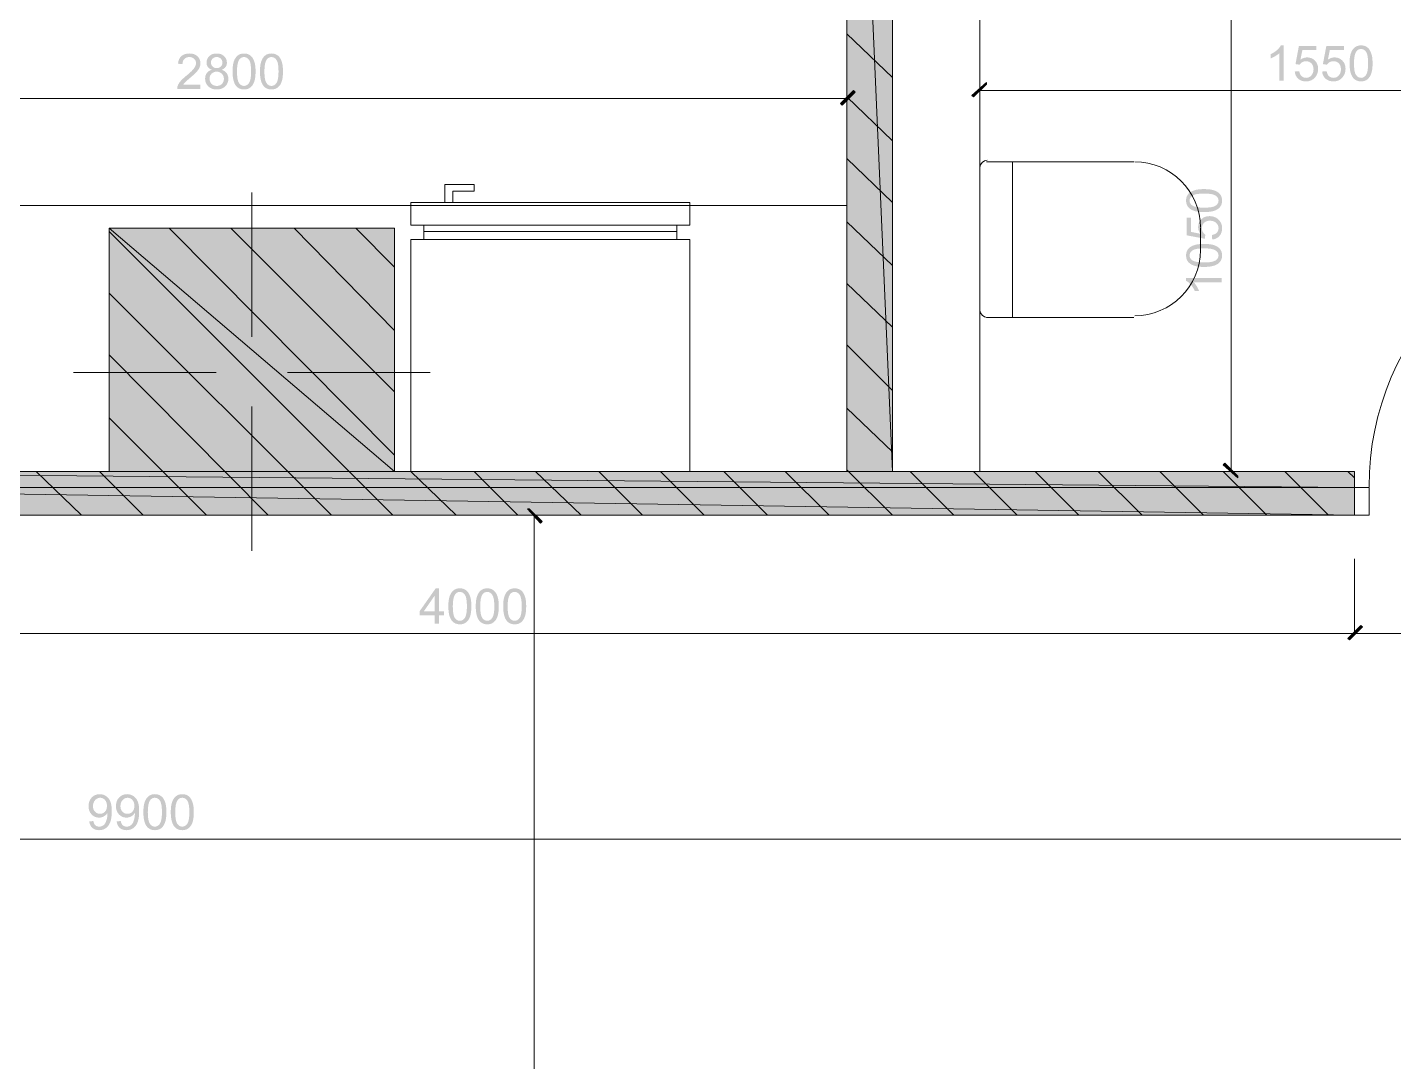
# Model space of a CAD drawing. Header units: inches. Extents: x 23 to 314, y 14 to 225.
# Drawn here: x 118.97 to 161.92, y 112.26 to 144.78 of the extents above; entities that cross this region are included whole.
import ezdxf

# ---------------------------------------------------------------- set-up
doc = ezdxf.new("R2010")
doc.units = ezdxf.units.IN
for name, color, linetype in [('BUYSER', 7, 'Continuous'), ('DIM', 7, 'Continuous'), ('Doors', 7, 'Continuous'), ('KAHUYQNER', 7, 'Continuous'), ('walls', 7, 'Continuous')]:
    doc.layers.add(name, color=color, linetype=linetype)

msp = doc.modelspace()

# ---------------------------------------------------------------- hatches: boundary and pattern name
at = {"layer": 'BUYSER', "true_color": 0x939598, "transparency": 33554687}
for points in [[(146.166, 130.819), (144.739, 130.819), (144.739, 163.744), (146.166, 163.744)], [(130.519, 130.819), (121.548, 130.819), (121.548, 138.464), (130.519, 138.464)], [(160.692, 130.309), (105.595, 130.309), (105.595, 130.819), (160.692, 130.819)], [(160.692, 129.443), (105.595, 129.443), (105.595, 130.309), (160.692, 130.309)]]:
    msp.add_hatch(color=252, dxfattribs=at).paths.add_polyline_path(points, flags=0)
at = {"layer": 'DIM', "true_color": 0x6ec1dd, "transparency": 33554687}
h = msp.add_hatch(color=133, dxfattribs=at)
edge = h.paths.add_edge_path(flags=0)
edge.add_spline(control_points=[(124.417, 142.978), (124.417, 142.978), (124.417, 142.847), (124.417, 142.847), (124.417, 142.847), (123.685, 142.847), (123.685, 142.847), (123.685, 142.867), (123.686, 142.883), (123.688, 142.896), (123.69, 142.91), (123.694, 142.925), (123.701, 142.942), (123.719, 142.992), (123.749, 143.042), (123.79, 143.091), (123.832, 143.14), (123.892, 143.196), (123.969, 143.258), (124.088, 143.355), (124.169, 143.433), (124.212, 143.491), (124.255, 143.549), (124.277, 143.604), (124.277, 143.656), (124.277, 143.71), (124.257, 143.756), (124.219, 143.793), (124.18, 143.83), (124.13, 143.849), (124.068, 143.849), (124.003, 143.849), (123.951, 143.829), (123.911, 143.789), (123.871, 143.75), (123.851, 143.695), (123.851, 143.626), (123.851, 143.626), (123.711, 143.64), (123.711, 143.64), (123.72, 143.745), (123.756, 143.825), (123.818, 143.88), (123.881, 143.934), (123.965, 143.961), (124.071, 143.961), (124.176, 143.961), (124.26, 143.932), (124.323, 143.873), (124.385, 143.814), (124.417, 143.741), (124.417, 143.653), (124.417, 143.61), (124.408, 143.567), (124.39, 143.524), (124.372, 143.482), (124.342, 143.436), (124.299, 143.388), (124.256, 143.339), (124.186, 143.274), (124.089, 143.192), (124.006, 143.123), (123.954, 143.077), (123.932, 143.053), (123.909, 143.028), (123.89, 143.004), (123.874, 142.978), (123.874, 142.978), (124.417, 142.978), (124.417, 142.978)], knot_values=[0, 0, 0, 0, 1, 1, 1, 2, 2, 2, 3, 3, 3, 4, 4, 4, 5, 5, 5, 6, 6, 6, 7, 7, 7, 8, 8, 8, 9, 9, 9, 10, 10, 10, 11, 11, 11, 12, 12, 12, 13, 13, 13, 14, 14, 14, 15, 15, 15, 16, 16, 16, 17, 17, 17, 18, 18, 18, 19, 19, 19, 20, 20, 20, 21, 21, 21, 22, 22, 22, 23, 23, 23, 23], degree=3, periodic=1)
h = msp.add_hatch(color=133, dxfattribs=at)
edge = h.paths.add_edge_path(flags=0)
edge.add_spline(control_points=[(124.774, 143.449), (124.718, 143.469), (124.677, 143.498), (124.649, 143.537), (124.621, 143.575), (124.607, 143.621), (124.607, 143.675), (124.607, 143.755), (124.636, 143.823), (124.694, 143.878), (124.752, 143.934), (124.829, 143.961), (124.926, 143.961), (125.023, 143.961), (125.101, 143.933), (125.16, 143.877), (125.219, 143.821), (125.248, 143.752), (125.248, 143.672), (125.248, 143.621), (125.235, 143.576), (125.208, 143.538), (125.181, 143.5), (125.14, 143.47), (125.085, 143.449), (125.153, 143.427), (125.205, 143.392), (125.24, 143.342), (125.276, 143.292), (125.294, 143.233), (125.294, 143.165), (125.294, 143.07), (125.26, 142.991), (125.193, 142.926), (125.126, 142.861), (125.037, 142.829), (124.928, 142.829), (124.819, 142.829), (124.731, 142.861), (124.664, 142.926), (124.596, 142.991), (124.563, 143.072), (124.563, 143.168), (124.563, 143.239), (124.581, 143.299), (124.617, 143.348), (124.653, 143.397), (124.706, 143.431), (124.774, 143.449)], knot_values=[0, 0, 0, 0, 1, 1, 1, 2, 2, 2, 3, 3, 3, 4, 4, 4, 5, 5, 5, 6, 6, 6, 7, 7, 7, 8, 8, 8, 9, 9, 9, 10, 10, 10, 11, 11, 11, 12, 12, 12, 13, 13, 13, 14, 14, 14, 15, 15, 15, 16, 16, 16, 16], degree=3, periodic=1)
edge = h.paths.add_edge_path(flags=0)
edge.add_spline(control_points=[(124.746, 143.68), (124.746, 143.628), (124.763, 143.585), (124.797, 143.552), (124.83, 143.518), (124.874, 143.501), (124.929, 143.501), (124.981, 143.501), (125.024, 143.518), (125.058, 143.551), (125.091, 143.584), (125.108, 143.625), (125.108, 143.672), (125.108, 143.722), (125.091, 143.764), (125.056, 143.798), (125.022, 143.832), (124.979, 143.849), (124.927, 143.849), (124.876, 143.849), (124.833, 143.833), (124.798, 143.799), (124.764, 143.766), (124.746, 143.726), (124.746, 143.68)], knot_values=[0, 0, 0, 0, 1, 1, 1, 2, 2, 2, 3, 3, 3, 4, 4, 4, 5, 5, 5, 6, 6, 6, 7, 7, 7, 8, 8, 8, 8], degree=3, periodic=1)
edge = h.paths.add_edge_path(flags=0)
edge.add_spline(control_points=[(124.703, 143.168), (124.703, 143.13), (124.712, 143.092), (124.73, 143.056), (124.748, 143.019), (124.775, 142.99), (124.812, 142.97), (124.848, 142.95), (124.888, 142.941), (124.93, 142.941), (124.995, 142.941), (125.049, 142.961), (125.091, 143.003), (125.133, 143.045), (125.154, 143.098), (125.154, 143.163), (125.154, 143.228), (125.132, 143.282), (125.088, 143.325), (125.045, 143.368), (124.99, 143.39), (124.925, 143.39), (124.862, 143.39), (124.809, 143.369), (124.766, 143.326), (124.724, 143.283), (124.703, 143.231), (124.703, 143.168)], knot_values=[0, 0, 0, 0, 1, 1, 1, 2, 2, 2, 3, 3, 3, 4, 4, 4, 5, 5, 5, 6, 6, 6, 7, 7, 7, 8, 8, 8, 9, 9, 9, 9], degree=3, periodic=1)
h = msp.add_hatch(color=133, dxfattribs=at)
edge = h.paths.add_edge_path(flags=0)
edge.add_spline(control_points=[(125.426, 143.395), (125.426, 143.46), (125.429, 143.519), (125.436, 143.572), (125.442, 143.625), (125.452, 143.671), (125.466, 143.711), (125.493, 143.791), (125.533, 143.852), (125.587, 143.896), (125.64, 143.94), (125.707, 143.961), (125.787, 143.961), (125.846, 143.961), (125.899, 143.949), (125.944, 143.925), (125.989, 143.901), (126.026, 143.867), (126.055, 143.822), (126.084, 143.777), (126.107, 143.722), (126.124, 143.657), (126.141, 143.592), (126.149, 143.505), (126.149, 143.395), (126.149, 143.263), (126.136, 143.158), (126.109, 143.079), (126.083, 143), (126.043, 142.939), (125.989, 142.895), (125.935, 142.851), (125.868, 142.829), (125.787, 142.829), (125.68, 142.829), (125.596, 142.867), (125.535, 142.944), (125.462, 143.036), (125.426, 143.187), (125.426, 143.395)], knot_values=[0, 0, 0, 0, 1, 1, 1, 2, 2, 2, 3, 3, 3, 4, 4, 4, 5, 5, 5, 6, 6, 6, 7, 7, 7, 8, 8, 8, 9, 9, 9, 10, 10, 10, 11, 11, 11, 12, 12, 12, 13, 13, 13, 13], degree=3, periodic=1)
edge = h.paths.add_edge_path(flags=0)
edge.add_spline(control_points=[(125.566, 143.395), (125.566, 143.213), (125.587, 143.092), (125.629, 143.032), (125.672, 142.971), (125.724, 142.941), (125.787, 142.941), (125.849, 142.941), (125.901, 142.971), (125.944, 143.032), (125.988, 143.092), (126.009, 143.213), (126.009, 143.395), (126.009, 143.577), (125.988, 143.699), (125.945, 143.759), (125.903, 143.819), (125.849, 143.849), (125.786, 143.849), (125.724, 143.849), (125.674, 143.822), (125.636, 143.769), (125.589, 143.702), (125.566, 143.577), (125.566, 143.395)], knot_values=[0, 0, 0, 0, 1, 1, 1, 2, 2, 2, 3, 3, 3, 4, 4, 4, 5, 5, 5, 6, 6, 6, 7, 7, 7, 8, 8, 8, 8], degree=3, periodic=1)
h = msp.add_hatch(color=133, dxfattribs=at)
edge = h.paths.add_edge_path(flags=0)
edge.add_spline(control_points=[(126.287, 143.395), (126.287, 143.46), (126.291, 143.519), (126.297, 143.572), (126.304, 143.625), (126.314, 143.671), (126.328, 143.711), (126.355, 143.791), (126.395, 143.852), (126.448, 143.896), (126.501, 143.94), (126.568, 143.961), (126.649, 143.961), (126.708, 143.961), (126.76, 143.949), (126.805, 143.925), (126.851, 143.901), (126.888, 143.867), (126.917, 143.822), (126.946, 143.777), (126.969, 143.722), (126.985, 143.657), (127.002, 143.592), (127.011, 143.505), (127.011, 143.395), (127.011, 143.263), (126.998, 143.158), (126.971, 143.079), (126.945, 143), (126.905, 142.939), (126.851, 142.895), (126.797, 142.851), (126.73, 142.829), (126.649, 142.829), (126.542, 142.829), (126.458, 142.867), (126.397, 142.944), (126.324, 143.036), (126.287, 143.187), (126.287, 143.395)], knot_values=[0, 0, 0, 0, 1, 1, 1, 2, 2, 2, 3, 3, 3, 4, 4, 4, 5, 5, 5, 6, 6, 6, 7, 7, 7, 8, 8, 8, 9, 9, 9, 10, 10, 10, 11, 11, 11, 12, 12, 12, 13, 13, 13, 13], degree=3, periodic=1)
edge = h.paths.add_edge_path(flags=0)
edge.add_spline(control_points=[(126.427, 143.395), (126.427, 143.213), (126.449, 143.092), (126.491, 143.032), (126.533, 142.971), (126.586, 142.941), (126.649, 142.941), (126.711, 142.941), (126.763, 142.971), (126.806, 143.032), (126.849, 143.092), (126.871, 143.213), (126.871, 143.395), (126.871, 143.577), (126.85, 143.699), (126.807, 143.759), (126.764, 143.819), (126.711, 143.849), (126.648, 143.849), (126.586, 143.849), (126.536, 143.822), (126.498, 143.769), (126.451, 143.702), (126.427, 143.577), (126.427, 143.395)], knot_values=[0, 0, 0, 0, 1, 1, 1, 2, 2, 2, 3, 3, 3, 4, 4, 4, 5, 5, 5, 6, 6, 6, 7, 7, 7, 8, 8, 8, 8], degree=3, periodic=1)
h = msp.add_hatch(color=133, dxfattribs=at)
edge = h.paths.add_edge_path(flags=0)
edge.add_spline(control_points=[(158.466, 143.102), (158.466, 143.102), (158.33, 143.102), (158.33, 143.102), (158.33, 143.102), (158.33, 143.97), (158.33, 143.97), (158.298, 143.94), (158.255, 143.909), (158.202, 143.878), (158.148, 143.846), (158.1, 143.822), (158.058, 143.806), (158.058, 143.806), (158.058, 143.938), (158.058, 143.938), (158.134, 143.974), (158.2, 144.017), (158.257, 144.067), (158.314, 144.118), (158.354, 144.168), (158.378, 144.216), (158.378, 144.216), (158.466, 144.216), (158.466, 144.216), (158.466, 144.216), (158.466, 143.102), (158.466, 143.102)], knot_values=[0, 0, 0, 0, 1, 1, 1, 2, 2, 2, 3, 3, 3, 4, 4, 4, 5, 5, 5, 6, 6, 6, 7, 7, 7, 8, 8, 8, 9, 9, 9, 9], degree=3, periodic=1)
h = msp.add_hatch(color=133, dxfattribs=at)
edge = h.paths.add_edge_path(flags=0)
edge.add_spline(control_points=[(158.815, 143.393), (158.815, 143.393), (158.958, 143.405), (158.958, 143.405), (158.968, 143.335), (158.993, 143.283), (159.032, 143.248), (159.07, 143.213), (159.117, 143.195), (159.171, 143.195), (159.236, 143.195), (159.292, 143.22), (159.337, 143.27), (159.383, 143.319), (159.406, 143.385), (159.406, 143.466), (159.406, 143.543), (159.384, 143.605), (159.34, 143.65), (159.297, 143.695), (159.24, 143.718), (159.169, 143.718), (159.125, 143.718), (159.086, 143.708), (159.051, 143.688), (159.017, 143.668), (158.989, 143.642), (158.967, 143.61), (158.967, 143.61), (158.839, 143.627), (158.839, 143.627), (158.839, 143.627), (158.946, 144.197), (158.946, 144.197), (158.946, 144.197), (159.498, 144.197), (159.498, 144.197), (159.498, 144.197), (159.498, 144.066), (159.498, 144.066), (159.498, 144.066), (159.055, 144.066), (159.055, 144.066), (159.055, 144.066), (158.995, 143.768), (158.995, 143.768), (159.062, 143.815), (159.132, 143.838), (159.205, 143.838), (159.302, 143.838), (159.384, 143.804), (159.45, 143.738), (159.517, 143.671), (159.55, 143.584), (159.55, 143.478), (159.55, 143.378), (159.521, 143.292), (159.463, 143.218), (159.391, 143.128), (159.294, 143.083), (159.171, 143.083), (159.07, 143.083), (158.988, 143.111), (158.924, 143.168), (158.86, 143.224), (158.824, 143.299), (158.815, 143.393)], knot_values=[0, 0, 0, 0, 1, 1, 1, 2, 2, 2, 3, 3, 3, 4, 4, 4, 5, 5, 5, 6, 6, 6, 7, 7, 7, 8, 8, 8, 9, 9, 9, 10, 10, 10, 11, 11, 11, 12, 12, 12, 13, 13, 13, 14, 14, 14, 15, 15, 15, 16, 16, 16, 17, 17, 17, 18, 18, 18, 19, 19, 19, 20, 20, 20, 21, 21, 21, 22, 22, 22, 22], degree=3, periodic=1)
h = msp.add_hatch(color=133, dxfattribs=at)
edge = h.paths.add_edge_path(flags=0)
edge.add_spline(control_points=[(159.676, 143.393), (159.676, 143.393), (159.819, 143.405), (159.819, 143.405), (159.83, 143.335), (159.855, 143.283), (159.893, 143.248), (159.932, 143.213), (159.978, 143.195), (160.033, 143.195), (160.098, 143.195), (160.153, 143.22), (160.199, 143.27), (160.245, 143.319), (160.267, 143.385), (160.267, 143.466), (160.267, 143.543), (160.246, 143.605), (160.202, 143.65), (160.158, 143.695), (160.101, 143.718), (160.031, 143.718), (159.987, 143.718), (159.948, 143.708), (159.913, 143.688), (159.878, 143.668), (159.85, 143.642), (159.829, 143.61), (159.829, 143.61), (159.701, 143.627), (159.701, 143.627), (159.701, 143.627), (159.808, 144.197), (159.808, 144.197), (159.808, 144.197), (160.36, 144.197), (160.36, 144.197), (160.36, 144.197), (160.36, 144.066), (160.36, 144.066), (160.36, 144.066), (159.917, 144.066), (159.917, 144.066), (159.917, 144.066), (159.857, 143.768), (159.857, 143.768), (159.924, 143.815), (159.994, 143.838), (160.067, 143.838), (160.164, 143.838), (160.245, 143.804), (160.312, 143.738), (160.379, 143.671), (160.412, 143.584), (160.412, 143.478), (160.412, 143.378), (160.383, 143.292), (160.324, 143.218), (160.253, 143.128), (160.155, 143.083), (160.033, 143.083), (159.932, 143.083), (159.85, 143.111), (159.786, 143.168), (159.722, 143.224), (159.686, 143.299), (159.676, 143.393)], knot_values=[0, 0, 0, 0, 1, 1, 1, 2, 2, 2, 3, 3, 3, 4, 4, 4, 5, 5, 5, 6, 6, 6, 7, 7, 7, 8, 8, 8, 9, 9, 9, 10, 10, 10, 11, 11, 11, 12, 12, 12, 13, 13, 13, 14, 14, 14, 15, 15, 15, 16, 16, 16, 17, 17, 17, 18, 18, 18, 19, 19, 19, 20, 20, 20, 21, 21, 21, 22, 22, 22, 22], degree=3, periodic=1)
h = msp.add_hatch(color=133, dxfattribs=at)
edge = h.paths.add_edge_path(flags=0)
edge.add_spline(control_points=[(160.538, 143.649), (160.538, 143.714), (160.541, 143.774), (160.548, 143.826), (160.555, 143.879), (160.565, 143.926), (160.578, 143.966), (160.606, 144.045), (160.646, 144.107), (160.699, 144.151), (160.752, 144.194), (160.819, 144.216), (160.9, 144.216), (160.959, 144.216), (161.011, 144.204), (161.056, 144.18), (161.101, 144.156), (161.138, 144.122), (161.167, 144.077), (161.196, 144.032), (161.219, 143.977), (161.236, 143.912), (161.253, 143.847), (161.262, 143.759), (161.262, 143.649), (161.262, 143.518), (161.248, 143.413), (161.222, 143.334), (161.195, 143.255), (161.155, 143.194), (161.102, 143.15), (161.048, 143.105), (160.981, 143.083), (160.9, 143.083), (160.793, 143.083), (160.709, 143.122), (160.648, 143.198), (160.575, 143.291), (160.538, 143.442), (160.538, 143.649)], knot_values=[0, 0, 0, 0, 1, 1, 1, 2, 2, 2, 3, 3, 3, 4, 4, 4, 5, 5, 5, 6, 6, 6, 7, 7, 7, 8, 8, 8, 9, 9, 9, 10, 10, 10, 11, 11, 11, 12, 12, 12, 13, 13, 13, 13], degree=3, periodic=1)
edge = h.paths.add_edge_path(flags=0)
edge.add_spline(control_points=[(160.678, 143.649), (160.678, 143.468), (160.699, 143.347), (160.742, 143.287), (160.784, 143.226), (160.837, 143.195), (160.9, 143.195), (160.961, 143.195), (161.014, 143.226), (161.057, 143.287), (161.1, 143.347), (161.122, 143.468), (161.122, 143.649), (161.122, 143.832), (161.1, 143.953), (161.058, 144.013), (161.015, 144.073), (160.962, 144.103), (160.898, 144.103), (160.836, 144.103), (160.786, 144.077), (160.749, 144.024), (160.702, 143.956), (160.678, 143.832), (160.678, 143.649)], knot_values=[0, 0, 0, 0, 1, 1, 1, 2, 2, 2, 3, 3, 3, 4, 4, 4, 5, 5, 5, 6, 6, 6, 7, 7, 7, 8, 8, 8, 8], degree=3, periodic=1)
for points in [[(148.714, 142.593), (148.663, 142.644), (149.122, 143.051), (149.122, 143)], [(144.943, 142.796), (144.994, 142.745), (144.586, 142.338), (144.535, 142.389)], [(157.022, 130.666), (157.022, 130.615), (156.564, 131.023), (156.615, 131.074)], [(134.698, 129.647), (134.749, 129.647), (135.157, 129.239), (135.106, 129.188)], [(160.896, 125.977), (160.947, 125.926), (160.539, 125.518), (160.488, 125.569)], [(160.539, 125.518), (160.488, 125.569), (160.896, 125.977), (160.947, 125.926)]]:
    msp.add_hatch(color=133, dxfattribs=at).paths.add_polyline_path(points, flags=0)
h = msp.add_hatch(color=133, dxfattribs=at)
edge = h.paths.add_edge_path(flags=0)
edge.add_spline(control_points=[(155.966, 138.973), (155.9, 138.973), (155.841, 138.976), (155.788, 138.983), (155.735, 138.989), (155.689, 138.999), (155.649, 139.013), (155.569, 139.04), (155.508, 139.08), (155.464, 139.134), (155.421, 139.187), (155.399, 139.254), (155.399, 139.335), (155.399, 139.394), (155.411, 139.446), (155.435, 139.491), (155.459, 139.536), (155.493, 139.573), (155.538, 139.602), (155.583, 139.631), (155.638, 139.654), (155.703, 139.671), (155.768, 139.688), (155.856, 139.696), (155.966, 139.696), (156.097, 139.696), (156.202, 139.683), (156.281, 139.657), (156.36, 139.63), (156.421, 139.59), (156.465, 139.536), (156.509, 139.483), (156.532, 139.415), (156.532, 139.335), (156.532, 139.228), (156.493, 139.144), (156.417, 139.083), (156.324, 139.009), (156.173, 138.973), (155.966, 138.973)], knot_values=[0, 0, 0, 0, 1, 1, 1, 2, 2, 2, 3, 3, 3, 4, 4, 4, 5, 5, 5, 6, 6, 6, 7, 7, 7, 8, 8, 8, 9, 9, 9, 10, 10, 10, 11, 11, 11, 12, 12, 12, 13, 13, 13, 13], degree=3, periodic=1)
edge = h.paths.add_edge_path(flags=0)
edge.add_spline(control_points=[(155.966, 139.113), (156.147, 139.113), (156.268, 139.134), (156.328, 139.176), (156.389, 139.219), (156.42, 139.272), (156.42, 139.335), (156.42, 139.396), (156.389, 139.448), (156.328, 139.492), (156.268, 139.535), (156.147, 139.556), (155.966, 139.556), (155.783, 139.556), (155.662, 139.535), (155.602, 139.492), (155.541, 139.45), (155.511, 139.397), (155.511, 139.333), (155.511, 139.271), (155.538, 139.221), (155.591, 139.183), (155.659, 139.136), (155.783, 139.113), (155.966, 139.113)], knot_values=[0, 0, 0, 0, 1, 1, 1, 2, 2, 2, 3, 3, 3, 4, 4, 4, 5, 5, 5, 6, 6, 6, 7, 7, 7, 8, 8, 8, 8], degree=3, periodic=1)
h = msp.add_hatch(color=133, dxfattribs=at)
edge = h.paths.add_edge_path(flags=0)
edge.add_spline(control_points=[(156.222, 138.111), (156.222, 138.111), (156.21, 138.254), (156.21, 138.254), (156.28, 138.265), (156.332, 138.289), (156.367, 138.328), (156.402, 138.367), (156.42, 138.413), (156.42, 138.468), (156.42, 138.533), (156.395, 138.588), (156.345, 138.634), (156.296, 138.679), (156.23, 138.702), (156.149, 138.702), (156.071, 138.702), (156.01, 138.68), (155.965, 138.637), (155.92, 138.593), (155.897, 138.536), (155.897, 138.465), (155.897, 138.421), (155.907, 138.382), (155.927, 138.348), (155.947, 138.313), (155.973, 138.285), (156.005, 138.263), (156.005, 138.263), (155.988, 138.135), (155.988, 138.135), (155.988, 138.135), (155.418, 138.243), (155.418, 138.243), (155.418, 138.243), (155.418, 138.795), (155.418, 138.795), (155.418, 138.795), (155.549, 138.795), (155.549, 138.795), (155.549, 138.795), (155.549, 138.352), (155.549, 138.352), (155.549, 138.352), (155.847, 138.291), (155.847, 138.291), (155.8, 138.359), (155.777, 138.429), (155.777, 138.501), (155.777, 138.598), (155.811, 138.68), (155.877, 138.747), (155.944, 138.813), (156.031, 138.847), (156.137, 138.847), (156.236, 138.847), (156.323, 138.817), (156.397, 138.759), (156.487, 138.687), (156.532, 138.59), (156.532, 138.468), (156.532, 138.367), (156.503, 138.284), (156.447, 138.221), (156.391, 138.157), (156.316, 138.12), (156.222, 138.111)], knot_values=[0, 0, 0, 0, 1, 1, 1, 2, 2, 2, 3, 3, 3, 4, 4, 4, 5, 5, 5, 6, 6, 6, 7, 7, 7, 8, 8, 8, 9, 9, 9, 10, 10, 10, 11, 11, 11, 12, 12, 12, 13, 13, 13, 14, 14, 14, 15, 15, 15, 16, 16, 16, 17, 17, 17, 18, 18, 18, 19, 19, 19, 20, 20, 20, 21, 21, 21, 22, 22, 22, 22], degree=3, periodic=1)
h = msp.add_hatch(color=133, dxfattribs=at)
edge = h.paths.add_edge_path(flags=0)
edge.add_spline(control_points=[(155.966, 137.249), (155.9, 137.249), (155.841, 137.253), (155.788, 137.259), (155.735, 137.266), (155.689, 137.276), (155.649, 137.29), (155.569, 137.317), (155.508, 137.357), (155.464, 137.41), (155.421, 137.464), (155.399, 137.53), (155.399, 137.611), (155.399, 137.67), (155.411, 137.722), (155.435, 137.767), (155.459, 137.813), (155.493, 137.85), (155.538, 137.879), (155.583, 137.908), (155.638, 137.931), (155.703, 137.948), (155.768, 137.964), (155.856, 137.973), (155.966, 137.973), (156.097, 137.973), (156.202, 137.96), (156.281, 137.933), (156.36, 137.907), (156.421, 137.867), (156.465, 137.813), (156.509, 137.759), (156.532, 137.692), (156.532, 137.611), (156.532, 137.504), (156.493, 137.42), (156.417, 137.359), (156.324, 137.286), (156.173, 137.249), (155.966, 137.249)], knot_values=[0, 0, 0, 0, 1, 1, 1, 2, 2, 2, 3, 3, 3, 4, 4, 4, 5, 5, 5, 6, 6, 6, 7, 7, 7, 8, 8, 8, 9, 9, 9, 10, 10, 10, 11, 11, 11, 12, 12, 12, 13, 13, 13, 13], degree=3, periodic=1)
edge = h.paths.add_edge_path(flags=0)
edge.add_spline(control_points=[(155.966, 137.389), (156.147, 137.389), (156.268, 137.411), (156.328, 137.453), (156.389, 137.495), (156.42, 137.548), (156.42, 137.611), (156.42, 137.673), (156.389, 137.725), (156.328, 137.768), (156.268, 137.811), (156.147, 137.833), (155.966, 137.833), (155.783, 137.833), (155.662, 137.812), (155.602, 137.769), (155.541, 137.726), (155.511, 137.673), (155.511, 137.61), (155.511, 137.548), (155.538, 137.498), (155.591, 137.46), (155.659, 137.413), (155.783, 137.389), (155.966, 137.389)], knot_values=[0, 0, 0, 0, 1, 1, 1, 2, 2, 2, 3, 3, 3, 4, 4, 4, 5, 5, 5, 6, 6, 6, 7, 7, 7, 8, 8, 8, 8], degree=3, periodic=1)
h = msp.add_hatch(color=133, dxfattribs=at)
edge = h.paths.add_edge_path(flags=0)
edge.add_spline(control_points=[(156.513, 136.901), (156.513, 136.901), (156.513, 136.765), (156.513, 136.765), (156.513, 136.765), (155.645, 136.765), (155.645, 136.765), (155.675, 136.733), (155.706, 136.69), (155.737, 136.636), (155.769, 136.583), (155.793, 136.535), (155.809, 136.492), (155.809, 136.492), (155.677, 136.492), (155.677, 136.492), (155.641, 136.568), (155.598, 136.635), (155.547, 136.692), (155.497, 136.748), (155.447, 136.789), (155.399, 136.813), (155.399, 136.813), (155.399, 136.901), (155.399, 136.901), (155.399, 136.901), (156.513, 136.901), (156.513, 136.901)], knot_values=[0, 0, 0, 0, 1, 1, 1, 2, 2, 2, 3, 3, 3, 4, 4, 4, 5, 5, 5, 6, 6, 6, 7, 7, 7, 8, 8, 8, 9, 9, 9, 9], degree=3, periodic=1)
h = msp.add_hatch(color=133, dxfattribs=at)
h.paths.add_polyline_path([(131.784, 126.028), (131.784, 126.293), (131.303, 126.293), (131.303, 126.418), (131.809, 127.137), (131.92, 127.137), (131.92, 126.418), (132.07, 126.418), (132.07, 126.293), (131.92, 126.293), (131.92, 126.028)], flags=0)
h.paths.add_polyline_path([(131.784, 126.418), (131.784, 126.919), (131.437, 126.418)], flags=0)
h = msp.add_hatch(color=133, dxfattribs=at)
edge = h.paths.add_edge_path(flags=0)
edge.add_spline(control_points=[(132.209, 126.575), (132.209, 126.64), (132.213, 126.699), (132.219, 126.752), (132.226, 126.805), (132.236, 126.851), (132.249, 126.891), (132.277, 126.971), (132.317, 127.033), (132.37, 127.076), (132.423, 127.12), (132.49, 127.142), (132.571, 127.142), (132.63, 127.142), (132.682, 127.13), (132.727, 127.106), (132.772, 127.082), (132.809, 127.047), (132.839, 127.003), (132.868, 126.958), (132.89, 126.903), (132.907, 126.838), (132.924, 126.772), (132.933, 126.685), (132.933, 126.575), (132.933, 126.443), (132.919, 126.338), (132.893, 126.259), (132.867, 126.181), (132.826, 126.119), (132.773, 126.075), (132.719, 126.031), (132.652, 126.009), (132.571, 126.009), (132.464, 126.009), (132.38, 126.047), (132.319, 126.124), (132.246, 126.217), (132.209, 126.367), (132.209, 126.575)], knot_values=[0, 0, 0, 0, 1, 1, 1, 2, 2, 2, 3, 3, 3, 4, 4, 4, 5, 5, 5, 6, 6, 6, 7, 7, 7, 8, 8, 8, 9, 9, 9, 10, 10, 10, 11, 11, 11, 12, 12, 12, 13, 13, 13, 13], degree=3, periodic=1)
edge = h.paths.add_edge_path(flags=0)
edge.add_spline(control_points=[(132.349, 126.575), (132.349, 126.394), (132.37, 126.273), (132.413, 126.212), (132.455, 126.151), (132.508, 126.121), (132.571, 126.121), (132.633, 126.121), (132.685, 126.151), (132.728, 126.212), (132.771, 126.273), (132.793, 126.394), (132.793, 126.575), (132.793, 126.758), (132.771, 126.879), (132.729, 126.939), (132.686, 126.999), (132.633, 127.029), (132.569, 127.029), (132.507, 127.029), (132.457, 127.003), (132.42, 126.95), (132.373, 126.882), (132.349, 126.757), (132.349, 126.575)], knot_values=[0, 0, 0, 0, 1, 1, 1, 2, 2, 2, 3, 3, 3, 4, 4, 4, 5, 5, 5, 6, 6, 6, 7, 7, 7, 8, 8, 8, 8], degree=3, periodic=1)
h = msp.add_hatch(color=133, dxfattribs=at)
edge = h.paths.add_edge_path(flags=0)
edge.add_spline(control_points=[(133.071, 126.575), (133.071, 126.64), (133.074, 126.699), (133.081, 126.752), (133.087, 126.805), (133.097, 126.851), (133.111, 126.891), (133.138, 126.971), (133.179, 127.033), (133.232, 127.076), (133.285, 127.12), (133.352, 127.142), (133.433, 127.142), (133.492, 127.142), (133.544, 127.13), (133.589, 127.106), (133.634, 127.082), (133.671, 127.047), (133.7, 127.003), (133.729, 126.958), (133.752, 126.903), (133.769, 126.838), (133.786, 126.772), (133.794, 126.685), (133.794, 126.575), (133.794, 126.443), (133.781, 126.338), (133.755, 126.259), (133.728, 126.181), (133.688, 126.119), (133.634, 126.075), (133.581, 126.031), (133.513, 126.009), (133.433, 126.009), (133.326, 126.009), (133.242, 126.047), (133.181, 126.124), (133.108, 126.217), (133.071, 126.367), (133.071, 126.575)], knot_values=[0, 0, 0, 0, 1, 1, 1, 2, 2, 2, 3, 3, 3, 4, 4, 4, 5, 5, 5, 6, 6, 6, 7, 7, 7, 8, 8, 8, 9, 9, 9, 10, 10, 10, 11, 11, 11, 12, 12, 12, 13, 13, 13, 13], degree=3, periodic=1)
edge = h.paths.add_edge_path(flags=0)
edge.add_spline(control_points=[(133.211, 126.575), (133.211, 126.394), (133.232, 126.273), (133.275, 126.212), (133.317, 126.151), (133.37, 126.121), (133.433, 126.121), (133.494, 126.121), (133.547, 126.151), (133.59, 126.212), (133.633, 126.273), (133.654, 126.394), (133.654, 126.575), (133.654, 126.758), (133.633, 126.879), (133.59, 126.939), (133.548, 126.999), (133.495, 127.029), (133.431, 127.029), (133.369, 127.029), (133.319, 127.003), (133.281, 126.95), (133.234, 126.882), (133.211, 126.757), (133.211, 126.575)], knot_values=[0, 0, 0, 0, 1, 1, 1, 2, 2, 2, 3, 3, 3, 4, 4, 4, 5, 5, 5, 6, 6, 6, 7, 7, 7, 8, 8, 8, 8], degree=3, periodic=1)
h = msp.add_hatch(color=133, dxfattribs=at)
edge = h.paths.add_edge_path(flags=0)
edge.add_spline(control_points=[(133.933, 126.575), (133.933, 126.64), (133.936, 126.699), (133.942, 126.752), (133.949, 126.805), (133.959, 126.851), (133.973, 126.891), (134, 126.971), (134.04, 127.033), (134.093, 127.076), (134.147, 127.12), (134.214, 127.142), (134.294, 127.142), (134.353, 127.142), (134.405, 127.13), (134.451, 127.106), (134.496, 127.082), (134.533, 127.047), (134.562, 127.003), (134.591, 126.958), (134.614, 126.903), (134.631, 126.838), (134.648, 126.772), (134.656, 126.685), (134.656, 126.575), (134.656, 126.443), (134.643, 126.338), (134.616, 126.259), (134.59, 126.181), (134.55, 126.119), (134.496, 126.075), (134.442, 126.031), (134.375, 126.009), (134.294, 126.009), (134.187, 126.009), (134.103, 126.047), (134.042, 126.124), (133.969, 126.217), (133.933, 126.367), (133.933, 126.575)], knot_values=[0, 0, 0, 0, 1, 1, 1, 2, 2, 2, 3, 3, 3, 4, 4, 4, 5, 5, 5, 6, 6, 6, 7, 7, 7, 8, 8, 8, 9, 9, 9, 10, 10, 10, 11, 11, 11, 12, 12, 12, 13, 13, 13, 13], degree=3, periodic=1)
edge = h.paths.add_edge_path(flags=0)
edge.add_spline(control_points=[(134.073, 126.575), (134.073, 126.394), (134.094, 126.273), (134.136, 126.212), (134.179, 126.151), (134.231, 126.121), (134.294, 126.121), (134.356, 126.121), (134.408, 126.151), (134.451, 126.212), (134.495, 126.273), (134.516, 126.394), (134.516, 126.575), (134.516, 126.758), (134.495, 126.879), (134.452, 126.939), (134.41, 126.999), (134.356, 127.029), (134.293, 127.029), (134.231, 127.029), (134.181, 127.003), (134.143, 126.95), (134.096, 126.882), (134.073, 126.757), (134.073, 126.575)], knot_values=[0, 0, 0, 0, 1, 1, 1, 2, 2, 2, 3, 3, 3, 4, 4, 4, 5, 5, 5, 6, 6, 6, 7, 7, 7, 8, 8, 8, 8], degree=3, periodic=1)
h = msp.add_hatch(color=133, dxfattribs=at)
edge = h.paths.add_edge_path(flags=0)
edge.add_spline(control_points=[(120.92, 119.811), (120.92, 119.811), (121.05, 119.824), (121.05, 119.824), (121.061, 119.762), (121.082, 119.718), (121.114, 119.69), (121.146, 119.662), (121.186, 119.648), (121.234, 119.648), (121.277, 119.648), (121.314, 119.658), (121.345, 119.677), (121.376, 119.696), (121.402, 119.721), (121.421, 119.753), (121.441, 119.784), (121.458, 119.828), (121.472, 119.883), (121.486, 119.938), (121.493, 119.993), (121.493, 120.05), (121.493, 120.05), (121.493, 120.077), (121.493, 120.077), (121.466, 120.035), (121.429, 120), (121.381, 119.972), (121.334, 119.945), (121.282, 119.931), (121.228, 119.931), (121.137, 119.931), (121.059, 119.964), (120.995, 120.031), (120.931, 120.097), (120.899, 120.185), (120.899, 120.294), (120.899, 120.406), (120.932, 120.497), (120.999, 120.565), (121.066, 120.634), (121.149, 120.669), (121.248, 120.669), (121.284, 120.669), (121.318, 120.664), (121.351, 120.654), (121.384, 120.645), (121.416, 120.63), (121.445, 120.611), (121.505, 120.572), (121.551, 120.516), (121.582, 120.444), (121.613, 120.373), (121.629, 120.268), (121.629, 120.132), (121.629, 119.991), (121.613, 119.878), (121.583, 119.794), (121.552, 119.71), (121.506, 119.646), (121.445, 119.602), (121.384, 119.558), (121.313, 119.536), (121.231, 119.536), (121.145, 119.536), (121.075, 119.56), (121.02, 119.608), (120.965, 119.656), (120.932, 119.724), (120.92, 119.811)], knot_values=[0, 0, 0, 0, 1, 1, 1, 2, 2, 2, 3, 3, 3, 4, 4, 4, 5, 5, 5, 6, 6, 6, 7, 7, 7, 8, 8, 8, 9, 9, 9, 10, 10, 10, 11, 11, 11, 12, 12, 12, 13, 13, 13, 14, 14, 14, 15, 15, 15, 16, 16, 16, 17, 17, 17, 18, 18, 18, 19, 19, 19, 20, 20, 20, 21, 21, 21, 22, 22, 22, 23, 23, 23, 23], degree=3, periodic=1)
edge = h.paths.add_edge_path(flags=0)
edge.add_spline(control_points=[(121.477, 120.301), (121.477, 120.38), (121.456, 120.442), (121.415, 120.488), (121.373, 120.533), (121.323, 120.556), (121.265, 120.556), (121.204, 120.556), (121.151, 120.531), (121.106, 120.482), (121.062, 120.432), (121.039, 120.368), (121.039, 120.29), (121.039, 120.22), (121.06, 120.162), (121.103, 120.118), (121.145, 120.073), (121.198, 120.051), (121.261, 120.051), (121.323, 120.051), (121.375, 120.073), (121.416, 120.117), (121.457, 120.161), (121.477, 120.222), (121.477, 120.301)], knot_values=[0, 0, 0, 0, 1, 1, 1, 2, 2, 2, 3, 3, 3, 4, 4, 4, 5, 5, 5, 6, 6, 6, 7, 7, 7, 8, 8, 8, 8], degree=3, periodic=1)
h = msp.add_hatch(color=133, dxfattribs=at)
edge = h.paths.add_edge_path(flags=0)
edge.add_spline(control_points=[(121.781, 119.811), (121.781, 119.811), (121.912, 119.824), (121.912, 119.824), (121.923, 119.762), (121.944, 119.718), (121.976, 119.69), (122.007, 119.662), (122.048, 119.648), (122.096, 119.648), (122.138, 119.648), (122.175, 119.658), (122.206, 119.677), (122.238, 119.696), (122.263, 119.721), (122.283, 119.753), (122.303, 119.784), (122.319, 119.828), (122.334, 119.883), (122.348, 119.938), (122.355, 119.993), (122.355, 120.05), (122.355, 120.05), (122.355, 120.077), (122.355, 120.077), (122.328, 120.035), (122.291, 120), (122.243, 119.972), (122.195, 119.945), (122.144, 119.931), (122.09, 119.931), (121.999, 119.931), (121.921, 119.964), (121.857, 120.031), (121.793, 120.097), (121.761, 120.185), (121.761, 120.294), (121.761, 120.406), (121.794, 120.497), (121.861, 120.565), (121.927, 120.634), (122.01, 120.669), (122.11, 120.669), (122.145, 120.669), (122.18, 120.664), (122.213, 120.654), (122.246, 120.645), (122.277, 120.63), (122.307, 120.611), (122.367, 120.572), (122.413, 120.516), (122.444, 120.444), (122.475, 120.373), (122.49, 120.268), (122.49, 120.132), (122.49, 119.991), (122.475, 119.878), (122.444, 119.794), (122.414, 119.71), (122.368, 119.646), (122.307, 119.602), (122.246, 119.558), (122.175, 119.536), (122.093, 119.536), (122.007, 119.536), (121.936, 119.56), (121.881, 119.608), (121.827, 119.656), (121.793, 119.724), (121.781, 119.811)], knot_values=[0, 0, 0, 0, 1, 1, 1, 2, 2, 2, 3, 3, 3, 4, 4, 4, 5, 5, 5, 6, 6, 6, 7, 7, 7, 8, 8, 8, 9, 9, 9, 10, 10, 10, 11, 11, 11, 12, 12, 12, 13, 13, 13, 14, 14, 14, 15, 15, 15, 16, 16, 16, 17, 17, 17, 18, 18, 18, 19, 19, 19, 20, 20, 20, 21, 21, 21, 22, 22, 22, 23, 23, 23, 23], degree=3, periodic=1)
edge = h.paths.add_edge_path(flags=0)
edge.add_spline(control_points=[(122.339, 120.301), (122.339, 120.38), (122.318, 120.442), (122.276, 120.488), (122.235, 120.533), (122.185, 120.556), (122.126, 120.556), (122.066, 120.556), (122.013, 120.531), (121.968, 120.482), (121.923, 120.432), (121.901, 120.368), (121.901, 120.29), (121.901, 120.22), (121.922, 120.162), (121.964, 120.118), (122.007, 120.073), (122.059, 120.051), (122.122, 120.051), (122.185, 120.051), (122.237, 120.073), (122.278, 120.117), (122.318, 120.161), (122.339, 120.222), (122.339, 120.301)], knot_values=[0, 0, 0, 0, 1, 1, 1, 2, 2, 2, 3, 3, 3, 4, 4, 4, 5, 5, 5, 6, 6, 6, 7, 7, 7, 8, 8, 8, 8], degree=3, periodic=1)
h = msp.add_hatch(color=133, dxfattribs=at)
edge = h.paths.add_edge_path(flags=0)
edge.add_spline(control_points=[(122.622, 120.102), (122.622, 120.167), (122.626, 120.226), (122.632, 120.279), (122.639, 120.332), (122.649, 120.378), (122.663, 120.418), (122.69, 120.498), (122.73, 120.56), (122.783, 120.603), (122.836, 120.647), (122.903, 120.669), (122.984, 120.669), (123.043, 120.669), (123.095, 120.657), (123.14, 120.633), (123.186, 120.609), (123.223, 120.574), (123.252, 120.53), (123.281, 120.485), (123.304, 120.43), (123.321, 120.365), (123.337, 120.3), (123.346, 120.212), (123.346, 120.102), (123.346, 119.97), (123.333, 119.865), (123.306, 119.786), (123.28, 119.708), (123.24, 119.646), (123.186, 119.602), (123.132, 119.558), (123.065, 119.536), (122.984, 119.536), (122.877, 119.536), (122.793, 119.574), (122.732, 119.651), (122.659, 119.744), (122.622, 119.894), (122.622, 120.102)], knot_values=[0, 0, 0, 0, 1, 1, 1, 2, 2, 2, 3, 3, 3, 4, 4, 4, 5, 5, 5, 6, 6, 6, 7, 7, 7, 8, 8, 8, 9, 9, 9, 10, 10, 10, 11, 11, 11, 12, 12, 12, 13, 13, 13, 13], degree=3, periodic=1)
edge = h.paths.add_edge_path(flags=0)
edge.add_spline(control_points=[(122.762, 120.102), (122.762, 119.921), (122.784, 119.8), (122.826, 119.739), (122.868, 119.678), (122.921, 119.648), (122.984, 119.648), (123.046, 119.648), (123.098, 119.678), (123.141, 119.739), (123.184, 119.8), (123.206, 119.921), (123.206, 120.102), (123.206, 120.285), (123.185, 120.406), (123.142, 120.466), (123.099, 120.526), (123.046, 120.556), (122.983, 120.556), (122.921, 120.556), (122.871, 120.53), (122.833, 120.477), (122.786, 120.409), (122.762, 120.284), (122.762, 120.102)], knot_values=[0, 0, 0, 0, 1, 1, 1, 2, 2, 2, 3, 3, 3, 4, 4, 4, 5, 5, 5, 6, 6, 6, 7, 7, 7, 8, 8, 8, 8], degree=3, periodic=1)
h = msp.add_hatch(color=133, dxfattribs=at)
edge = h.paths.add_edge_path(flags=0)
edge.add_spline(control_points=[(123.484, 120.102), (123.484, 120.167), (123.487, 120.226), (123.494, 120.279), (123.501, 120.332), (123.511, 120.378), (123.524, 120.418), (123.551, 120.498), (123.592, 120.56), (123.645, 120.603), (123.698, 120.647), (123.765, 120.669), (123.846, 120.669), (123.905, 120.669), (123.957, 120.657), (124.002, 120.633), (124.047, 120.609), (124.084, 120.574), (124.113, 120.53), (124.142, 120.485), (124.165, 120.43), (124.182, 120.365), (124.199, 120.3), (124.208, 120.212), (124.208, 120.102), (124.208, 119.97), (124.194, 119.865), (124.168, 119.786), (124.141, 119.708), (124.101, 119.646), (124.048, 119.602), (123.994, 119.558), (123.927, 119.536), (123.846, 119.536), (123.739, 119.536), (123.655, 119.574), (123.594, 119.651), (123.521, 119.744), (123.484, 119.894), (123.484, 120.102)], knot_values=[0, 0, 0, 0, 1, 1, 1, 2, 2, 2, 3, 3, 3, 4, 4, 4, 5, 5, 5, 6, 6, 6, 7, 7, 7, 8, 8, 8, 9, 9, 9, 10, 10, 10, 11, 11, 11, 12, 12, 12, 13, 13, 13, 13], degree=3, periodic=1)
edge = h.paths.add_edge_path(flags=0)
edge.add_spline(control_points=[(123.624, 120.102), (123.624, 119.921), (123.645, 119.8), (123.688, 119.739), (123.73, 119.678), (123.783, 119.648), (123.846, 119.648), (123.907, 119.648), (123.96, 119.678), (124.003, 119.739), (124.046, 119.8), (124.068, 119.921), (124.068, 120.102), (124.068, 120.285), (124.046, 120.406), (124.004, 120.466), (123.961, 120.526), (123.908, 120.556), (123.844, 120.556), (123.782, 120.556), (123.732, 120.53), (123.695, 120.477), (123.648, 120.409), (123.624, 120.284), (123.624, 120.102)], knot_values=[0, 0, 0, 0, 1, 1, 1, 2, 2, 2, 3, 3, 3, 4, 4, 4, 5, 5, 5, 6, 6, 6, 7, 7, 7, 8, 8, 8, 8], degree=3, periodic=1)

# ---------------------------------------------------------------- linework, layer by layer
at = {"layer": 'BUYSER', "color": 252, "linetype": 'Continuous', "lineweight": 5, "true_color": 0x939598}
for points in [[(146.166, 130.819), (146.166, 163.744), (144.739, 163.744)], [(146.166, 130.819), (144.739, 130.819), (144.739, 163.744)], [(144.739, 163.744), (146.166, 130.819)], [(130.519, 130.819), (130.519, 138.464), (121.548, 138.464)], [(130.519, 130.819), (121.548, 130.819), (121.548, 138.464)], [(121.548, 138.464), (130.519, 130.819)], [(160.692, 130.309), (160.692, 130.819), (105.595, 130.819)], [(160.692, 130.309), (105.595, 130.309), (105.595, 130.819)], [(105.595, 130.819), (160.692, 130.309)], [(160.692, 129.443), (160.692, 130.309), (105.595, 130.309)], [(160.692, 129.443), (105.595, 129.443), (105.595, 130.309)], [(105.595, 130.309), (160.692, 129.443)], [(160.692, 129.443), (105.595, 129.443)]]:
    msp.add_lwpolyline(points, dxfattribs=at)
at = {"layer": 'BUYSER', "color": 251, "linetype": 'Continuous', "lineweight": 5, "true_color": 0x636466}
for points in [[(146.166, 143.204), (144.739, 144.58)], [(146.166, 141.216), (144.739, 142.593)], [(146.166, 139.28), (144.739, 140.656)], [(130.468, 129.443), (121.548, 138.362)], [(130.519, 131.329), (123.434, 138.464)], [(130.519, 133.316), (125.371, 138.464)], [(130.519, 135.253), (127.359, 138.464)], [(130.519, 137.241), (129.296, 138.464)], [(146.166, 137.292), (144.739, 138.668)], [(146.166, 135.355), (144.739, 136.731)], [(128.531, 129.443), (121.548, 136.425)], [(126.543, 129.443), (121.548, 134.489)], [(146.166, 133.367), (144.739, 134.794)], [(146.166, 131.431), (144.739, 132.807)], [(124.606, 129.443), (121.548, 132.501)], [(120.682, 129.443), (119.255, 130.819)], [(122.619, 129.443), (121.242, 130.819)], [(132.456, 129.443), (131.028, 130.819)], [(134.392, 129.443), (133.016, 130.819)], [(136.38, 129.443), (134.953, 130.819)], [(138.317, 129.443), (136.941, 130.819)], [(140.254, 129.443), (138.878, 130.819)], [(142.241, 129.443), (140.865, 130.819)], [(144.178, 129.443), (142.802, 130.819)], [(146.166, 129.443), (144.739, 130.87)], [(148.103, 129.443), (146.727, 130.819)], [(150.091, 129.443), (148.714, 130.819)], [(152.027, 129.443), (150.651, 130.819)], [(154.015, 129.443), (152.639, 130.819)], [(155.952, 129.443), (154.576, 130.819)], [(157.94, 129.443), (156.564, 130.819)], [(159.877, 129.443), (158.5, 130.819)], [(160.692, 130.615), (160.488, 130.819)]]:
    msp.add_lwpolyline(points, dxfattribs=at)
at = {"layer": 'DIM', "color": 133, "linetype": 'Continuous', "lineweight": 5, "true_color": 0x6ec1dd}
for points in [[(144.739, 132.195), (144.739, 146.874)], [(150.294, 130.819), (156.818, 130.819), (156.818, 145.396)], [(148.918, 144.02), (148.918, 142.796)], [(170.427, 144.02), (170.427, 142.796), (148.918, 142.796)], [(148.714, 142.593), (148.663, 142.644), (149.122, 143.051)], [(148.714, 142.593), (149.122, 143), (149.122, 143.051)], [(149.122, 143.051), (148.714, 142.593)], [(144.943, 142.796), (144.535, 142.389), (144.586, 142.338)], [(144.943, 142.796), (144.994, 142.745), (144.586, 142.338)], [(144.586, 142.338), (144.943, 142.796)], [(144.739, 140.554), (144.739, 142.542), (105.901, 142.542)], [(157.022, 130.666), (156.615, 131.074), (156.564, 131.023)], [(157.022, 130.666), (157.022, 130.615), (156.564, 131.023)], [(156.564, 131.023), (157.022, 130.666)], [(134.698, 129.647), (135.106, 129.188), (135.157, 129.239)], [(134.698, 129.647), (134.749, 129.647), (135.157, 129.239)], [(135.157, 129.239), (134.698, 129.647)], [(135.718, 129.443), (134.902, 129.443), (134.902, 54.825)], [(170.427, 128.933), (170.427, 125.722), (160.692, 125.722)], [(160.692, 128.067), (160.692, 125.722), (105.238, 125.722)], [(160.692, 128.067), (160.692, 125.722)], [(160.896, 125.977), (160.488, 125.569), (160.539, 125.518)], [(160.539, 125.518), (160.488, 125.569), (160.896, 125.977)], [(160.896, 125.977), (160.947, 125.926), (160.539, 125.518)], [(160.539, 125.518), (160.896, 125.977)], [(160.539, 125.518), (160.947, 125.926), (160.896, 125.977)], [(160.896, 125.977), (160.539, 125.518)], [(191.222, 120.065), (191.222, 119.249), (53.913, 119.249)]]:
    msp.add_lwpolyline(points, dxfattribs=at)
at = {"layer": 'Doors', "color": 18, "linetype": 'Continuous', "lineweight": 5, "true_color": 0x000000}
for points in [[(161.151, 130.309), (160.692, 130.309)], [(160.692, 130.309), (160.692, 129.443)], [(160.692, 130.309), (160.692, 129.443)], [(160.692, 130.309), (160.692, 129.443)], [(161.151, 129.443), (161.151, 130.309)], [(160.692, 129.443), (161.151, 129.443)]]:
    msp.add_lwpolyline(points, dxfattribs=at)
msp.add_open_spline([(169.994, 139.178), (165.11, 139.178), (161.151, 135.219), (161.151, 130.335)], degree=3, dxfattribs=at)
at = {"layer": 'KAHUYQNER', "color": 8, "linetype": 'Continuous', "lineweight": 5, "true_color": 0x767676}
for points in [[(146.166, 145.396), (148.918, 145.396), (148.918, 130.819), (146.166, 130.819), (146.166, 145.396)], [(105.595, 139.178), (144.739, 139.178), (144.739, 130.819), (105.595, 130.819), (105.595, 139.178)]]:
    msp.add_lwpolyline(points, close=True, dxfattribs=at)
for points in [[(149.938, 140.554), (149.122, 140.554)], [(153.76, 135.661), (149.938, 135.661), (149.938, 140.554), (153.76, 140.554)], [(148.918, 140.35), (148.918, 135.865)], [(132.099, 139.28), (132.099, 139.84)], [(132.099, 139.84), (133.016, 139.84)], [(133.016, 139.636), (132.354, 139.636)], [(132.354, 139.636), (132.354, 139.28)], [(133.016, 139.84), (133.016, 139.636)], [(131.028, 138.566), (131.028, 139.28)], [(131.028, 139.28), (139.795, 139.28)], [(131.028, 138.566), (131.028, 139.28)], [(139.795, 139.28), (139.795, 138.566)], [(139.795, 138.566), (131.028, 138.566)], [(131.436, 138.566), (131.436, 138.107)], [(131.436, 138.362), (139.387, 138.362)], [(139.387, 138.566), (139.387, 138.107)], [(155.85, 138.464), (155.85, 137.751)], [(131.028, 138.107), (131.028, 130.819)], [(139.795, 138.107), (131.028, 138.107)], [(131.028, 138.107), (131.028, 130.819)], [(139.795, 130.819), (139.795, 138.107)], [(149.122, 135.661), (149.938, 135.661)], [(131.028, 130.819), (139.795, 130.819)]]:
    msp.add_lwpolyline(points, dxfattribs=at)
for points in [[(149.148, 140.605), (149.021, 140.605), (148.918, 140.502), (148.918, 140.375)], [(155.85, 138.49), (155.85, 139.63), (154.926, 140.554), (153.786, 140.554)], [(153.786, 135.712), (154.926, 135.712), (155.85, 136.636), (155.85, 137.776)], [(148.918, 135.89), (148.918, 135.764), (149.021, 135.661), (149.148, 135.661)]]:
    msp.add_open_spline(points, degree=3, dxfattribs=at)
at = {"layer": 'walls', "color": 18, "linetype": 'Continuous', "lineweight": 5, "true_color": 0x000000}
for points in [[(130.519, 130.819), (144.739, 130.819), (144.739, 170.676), (53.913, 170.676), (53.913, 162.368), (51.11, 162.368), (51.11, 173.479), (270.274, 173.479), (270.274, 181.787), (273.026, 181.787), (273.026, 165.172), (270.274, 165.172), (270.274, 170.676), (218.286, 170.676), (218.286, 168.281), (216.859, 168.281), (216.859, 170.676), (182.914, 170.676), (182.914, 154.06), (200.244, 154.06), (200.244, 152.684), (192.598, 152.684), (192.598, 138.464)], [(191.222, 138.464), (191.222, 152.684), (171.803, 152.684), (171.803, 130.819), (181.487, 130.819), (181.487, 129.443), (170.427, 129.443), (170.427, 153.041), (171.395, 154.06), (181.487, 154.06), (181.487, 170.676), (164.871, 170.676), (164.871, 160.584), (163.852, 159.616), (163.495, 159.616), (163.495, 163.744), (146.166, 163.744), (146.166, 130.819), (160.692, 130.819), (160.692, 129.443), (130.519, 129.443)], [(126.034, 139.585), (126.034, 135.049)], [(130.519, 130.819), (130.519, 138.464), (121.548, 138.464), (121.548, 130.819)], [(120.427, 133.928), (124.912, 133.928)], [(131.64, 133.928), (127.155, 133.928)], [(126.034, 128.321), (126.034, 132.858)], [(121.548, 129.443), (105.595, 129.443), (105.595, 130.819), (121.548, 130.819)], [(121.548, 129.443), (130.519, 129.443)]]:
    msp.add_lwpolyline(points, dxfattribs=at)

doc.saveas('drawing.dxf')
